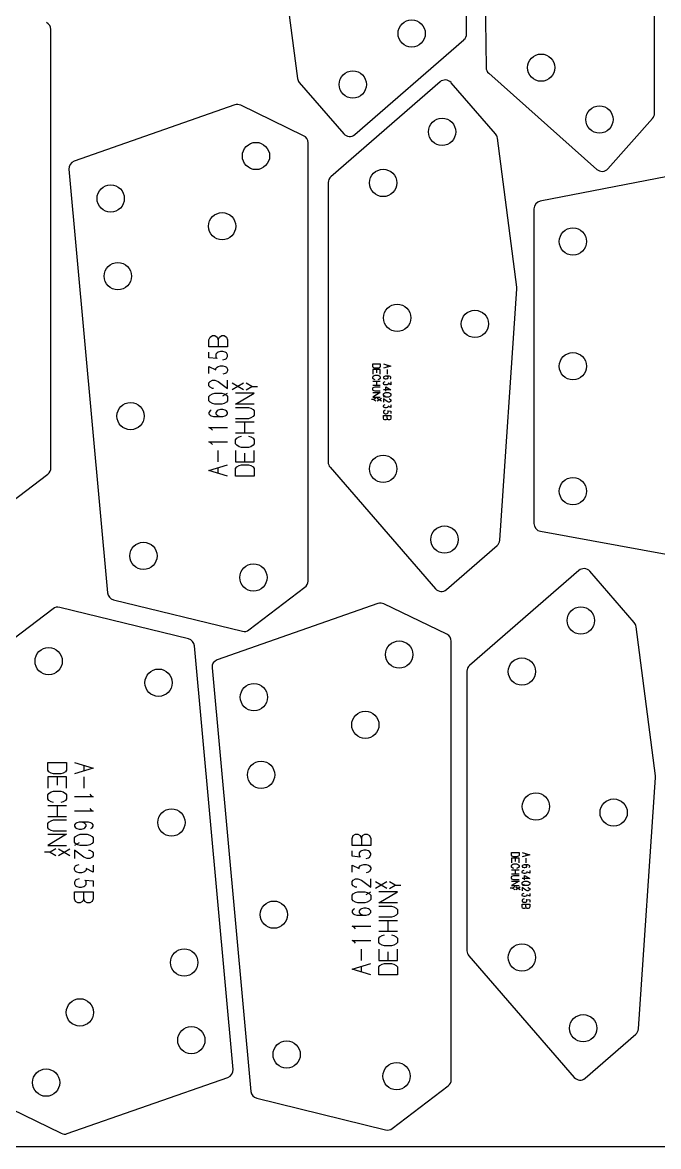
# Model space of a CAD drawing. Header units: millimetres. Extents: x 0 to 2500, y 0 to 1253.
# Drawn here: x 487 to 895, y 0 to 720 of the extents above; entities that cross this region are included whole.
import ezdxf

# ---------------------------------------------------------------- set-up
doc = ezdxf.new("R2010")
doc.units = ezdxf.units.MM
doc.layers.add('PARTS', color=4, linetype='CONTINUOUS')
doc.layers.add('PLATE', color=2, linetype='CONTINUOUS')

msp = doc.modelspace()

# ---------------------------------------------------------------- linework, layer by layer
at = {"layer": 'PARTS'}
for p, q in [((892.82, 662.1), (892.82, 923.1)), ((772.35, 713.04), (772.35, 892.11)), ((782.41, 874.38), (784.82, 691.44)), ((651.44, 780.12), (663.86, 684.47)), ((505.73, 434.9), (505.73, 715.77)), ((700.6, 648.49), (770.63, 709.26)), ((786.5, 687.76), (855.87, 626.14)), ((665.04, 681.84), (693.55, 648.99)), ((755.32, 682.2), (685.29, 621.43)), ((790.88, 648.85), (762.37, 681.7)), ((623.64, 667.4), (520.58, 631.38)), ((667.8, 647.73), (627.46, 667.19)), ((862.93, 626.56), (891.56, 658.78)), ((670.63, 362.35), (670.63, 643.22)), ((804.48, 550.58), (792.06, 646.22)), ((517.25, 626.2), (542.11, 354.81)), ((901.19, 621.6), (819.57, 605.76)), ((683.57, 617.66), (683.57, 438.58)), ((815.52, 600.85), (815.52, 399.14)), ((793.56, 388.48), (804.51, 549.59)), ((607.03, 516.89), (607.78, 518.69)), ((607.78, 518.69), (609.28, 519.59)), ((609.28, 519.59), (610.78, 519.59)), ((610.78, 519.59), (612.28, 518.69)), ((612.28, 518.69), (613.03, 516.89)), ((613.03, 516.89), (613.78, 518.69)), ((613.78, 518.69), (615.28, 519.59)), ((615.28, 519.59), (616.78, 519.59)), ((616.78, 519.59), (618.28, 518.69)), ((618.28, 518.69), (619.03, 516.89)), ((607.03, 512.39), (607.03, 516.89)), ((619.03, 512.39), (607.03, 512.39)), ((613.03, 516.89), (613.03, 512.39)), ((619.03, 516.89), (619.03, 512.39)), ((607.03, 505.44), (607.03, 509.04)), ((612.28, 504.99), (607.03, 505.44)), ((612.28, 508.59), (611.53, 507.69)), ((611.53, 507.69), (611.53, 505.89)), ((611.53, 505.89), (612.28, 504.99)), ((613.03, 509.04), (612.28, 508.59)), ((614.53, 509.49), (613.03, 509.04)), ((616.03, 509.49), (614.53, 509.49)), ((617.53, 509.04), (616.03, 509.49)), ((616.03, 504.09), (617.53, 504.54)), ((618.28, 508.59), (617.53, 509.04)), ((617.53, 504.54), (618.28, 504.99)), ((619.03, 507.24), (618.28, 508.59)), ((618.28, 504.99), (619.03, 506.34)), ((619.03, 506.34), (619.03, 507.24)), ((607.03, 495.34), (607.03, 499.84)), ((607.03, 499.84), (611.53, 497.59)), ((611.53, 498.49), (612.28, 499.39)), ((611.53, 497.59), (611.53, 498.49)), ((612.28, 499.39), (613.03, 499.84)), ((613.03, 499.84), (614.53, 500.29)), ((614.53, 500.29), (616.03, 500.29)), ((616.03, 500.29), (617.53, 499.84)), ((617.53, 499.84), (618.28, 499.39)), ((618.28, 499.39), (619.03, 498.04)), ((619.03, 497.14), (618.28, 495.79)), ((619.03, 498.04), (619.03, 497.14)), ((712.17, 499.58), (712.17, 501.56)), ((712.17, 501.56), (716.97, 501.56)), ((712.47, 499.22), (712.17, 499.58)), ((716.97, 497.88), (712.17, 497.88)), ((712.17, 497.88), (712.17, 495)), ((713.07, 498.86), (712.47, 499.22)), ((713.67, 498.68), (713.07, 498.86)), ((715.47, 498.68), (713.67, 498.68)), ((714.57, 497.88), (714.57, 495.72)), ((716.07, 498.86), (715.47, 498.68)), ((716.67, 499.22), (716.07, 498.86)), ((716.97, 499.58), (716.67, 499.22)), ((716.97, 501.56), (716.97, 499.58)), ((716.97, 495), (716.97, 497.88)), ((719.01, 501.56), (723.81, 500.12)), ((723.81, 500.12), (719.01, 498.68)), ((721.41, 500.84), (721.41, 499.4)), ((721.41, 497.88), (721.41, 495)), ((607.03, 489.29), (607.78, 490.19)), ((607.78, 490.19), (609.28, 491.09)), ((609.28, 491.09), (610.78, 491.09)), ((610.78, 491.09), (613.03, 490.19)), ((613.03, 490.19), (619.03, 485.69)), ((617.53, 495.34), (616.03, 494.89)), ((618.28, 495.79), (617.53, 495.34)), ((619.03, 485.69), (619.03, 491.09)), ((712.17, 493.3), (712.47, 493.66)), ((712.17, 492.22), (712.17, 493.3)), ((712.47, 491.86), (712.17, 492.22)), ((712.17, 490.52), (716.97, 490.52)), ((712.47, 493.66), (713.07, 494.02)), ((713.07, 491.5), (712.47, 491.86)), ((713.07, 494.02), (713.67, 494.2)), ((713.67, 491.32), (713.07, 491.5)), ((713.67, 494.2), (715.47, 494.2)), ((714.57, 490.52), (714.57, 487.64)), ((715.47, 494.2), (716.07, 494.02)), ((716.07, 491.5), (715.47, 491.32)), ((716.07, 494.02), (716.67, 493.66)), ((716.67, 491.86), (716.07, 491.5)), ((716.67, 493.66), (716.97, 493.3)), ((716.97, 492.22), (716.67, 491.86)), ((716.97, 493.3), (716.97, 492.22)), ((719.31, 493.3), (719.01, 492.94)), ((719.01, 492.94), (719.01, 492.58)), ((719.01, 492.58), (719.31, 492.22)), ((719.01, 489.26), (719.31, 489.8)), ((719.61, 493.48), (719.31, 493.3)), ((719.31, 492.22), (719.61, 492.04)), ((719.31, 489.8), (719.61, 489.98)), ((720.21, 493.66), (719.61, 493.48)), ((719.61, 492.04), (720.21, 491.86)), ((719.61, 489.98), (720.21, 490.16)), ((722.61, 493.66), (720.21, 493.66)), ((720.21, 491.86), (720.81, 491.86)), ((721.41, 493.48), (720.81, 493.66)), ((720.81, 491.86), (721.41, 492.04)), ((721.71, 493.3), (721.41, 493.48)), ((721.41, 492.04), (721.71, 492.22)), ((722.01, 492.94), (721.71, 493.3)), ((721.71, 492.22), (722.01, 492.58)), ((722.01, 492.58), (722.01, 492.94)), ((723.21, 493.48), (722.61, 493.66)), ((723.51, 493.3), (723.21, 493.48)), ((723.21, 492.04), (723.51, 492.22)), ((723.81, 492.94), (723.51, 493.3)), ((723.51, 492.22), (723.81, 492.58)), ((723.81, 492.58), (723.81, 492.94)), ((723.81, 489.98), (723.81, 488.18)), ((607.03, 487.49), (607.03, 489.29)), ((607.78, 486.59), (607.03, 487.49)), ((609.28, 485.69), (607.78, 486.59)), ((610.03, 485.69), (609.28, 485.69)), ((609.28, 482.34), (610.78, 482.79)), ((610.78, 482.79), (615.28, 482.79)), ((615.28, 482.79), (616.78, 482.34)), ((616.03, 480.99), (619.03, 482.79)), ((629.23, 484.79), (622.03, 489.11)), ((629.23, 489.11), (622.03, 484.79)), ((624.13, 475.59), (636.13, 482.79)), ((636.13, 482.79), (624.13, 482.79)), ((634.63, 486.95), (631.03, 489.11)), ((631.03, 484.79), (634.63, 486.95)), ((634.63, 486.95), (638.23, 486.95)), ((716.97, 487.64), (712.17, 487.64)), ((712.17, 485.94), (712.47, 486.3)), ((712.17, 484.86), (712.17, 485.94)), ((712.47, 484.5), (712.17, 484.86)), ((712.17, 483.16), (716.97, 483.16)), ((716.97, 483.16), (712.17, 480.28)), ((712.47, 486.3), (713.07, 486.66)), ((713.07, 484.14), (712.47, 484.5)), ((713.07, 486.66), (713.67, 486.84)), ((713.67, 483.96), (713.07, 484.14)), ((713.67, 486.84), (716.97, 486.84)), ((716.97, 483.96), (713.67, 483.96)), ((719.01, 488.9), (719.01, 489.26)), ((719.31, 488.36), (719.01, 488.9)), ((723.81, 484.86), (719.01, 484.86)), ((719.01, 482.26), (719.31, 482.62)), ((719.61, 488.18), (719.31, 488.36)), ((719.31, 482.62), (719.91, 482.98)), ((720.21, 488), (719.61, 488.18)), ((719.91, 482.98), (720.51, 483.16)), ((720.81, 488), (720.21, 488)), ((720.51, 483.96), (720.51, 486.84)), ((720.51, 486.84), (723.81, 484.86)), ((720.51, 483.16), (722.31, 483.16)), ((721.41, 488.18), (720.81, 488)), ((721.71, 488.36), (721.41, 488.18)), ((722.01, 488.72), (721.71, 488.36)), ((723.81, 488.18), (722.01, 489.08)), ((722.01, 489.08), (722.01, 488.72)), ((722.31, 483.16), (722.91, 482.98)), ((722.91, 482.98), (723.51, 482.62)), ((723.51, 482.62), (723.81, 482.26)), ((607.03, 480.54), (607.78, 481.44)), ((607.03, 477.84), (607.03, 480.54)), ((607.78, 476.94), (607.03, 477.84)), ((607.78, 481.44), (609.28, 482.34)), ((609.28, 476.04), (607.78, 476.94)), ((610.78, 475.59), (609.28, 476.04)), ((615.28, 475.59), (610.78, 475.59)), ((616.78, 476.04), (615.28, 475.59)), ((616.78, 482.34), (618.28, 481.44)), ((618.28, 476.94), (616.78, 476.04)), ((618.28, 481.44), (619.03, 480.54)), ((619.03, 477.84), (618.28, 476.94)), ((619.03, 480.54), (619.03, 477.84)), ((636.13, 475.59), (624.13, 475.59)), ((712.77, 478.62), (711.33, 478.62)), ((712.17, 480.28), (716.97, 480.28)), ((714.21, 479.48), (712.77, 478.62)), ((712.77, 478.62), (714.21, 477.75)), ((714.93, 479.48), (717.81, 477.75)), ((714.93, 477.75), (717.81, 479.48)), ((719.01, 481.18), (719.01, 482.26)), ((719.31, 480.82), (719.01, 481.18)), ((720.21, 481), (719.01, 480.28)), ((721.41, 477.32), (719.01, 479.12)), ((719.01, 479.12), (719.01, 476.96)), ((719.91, 480.46), (719.31, 480.82)), ((719.61, 475.26), (720.21, 475.44)), ((720.51, 480.28), (719.91, 480.46)), ((722.31, 480.28), (720.51, 480.28)), ((722.31, 476.96), (721.41, 477.32)), ((722.91, 480.46), (722.31, 480.28)), ((722.91, 476.96), (722.31, 476.96)), ((722.61, 479.12), (722.91, 479.12)), ((723.51, 480.82), (722.91, 480.46)), ((722.91, 479.12), (723.51, 478.76)), ((723.51, 477.32), (722.91, 476.96)), ((723.81, 481.18), (723.51, 480.82)), ((723.51, 478.76), (723.81, 478.4)), ((723.81, 477.68), (723.51, 477.32)), ((723.81, 482.26), (723.81, 481.18)), ((723.81, 478.4), (723.81, 477.68)), ((607.78, 471.34), (607.03, 470.44)), ((607.03, 470.44), (607.03, 469.54)), ((607.03, 469.54), (607.78, 468.64)), ((608.53, 471.79), (607.78, 471.34)), ((607.78, 468.64), (608.53, 468.19)), ((608.53, 468.19), (610.03, 467.74)), ((612.28, 471.34), (611.53, 470.44)), ((611.53, 470.44), (611.53, 469.54)), ((611.53, 469.54), (612.28, 468.64)), ((613.03, 471.79), (612.28, 471.34)), ((612.28, 468.64), (613.03, 468.19)), ((614.53, 472.24), (613.03, 471.79)), ((613.03, 468.19), (614.53, 467.74)), ((616.03, 472.24), (614.53, 472.24)), ((617.53, 471.79), (616.03, 472.24)), ((616.03, 467.74), (617.53, 468.19)), ((618.28, 471.34), (617.53, 471.79)), ((617.53, 468.19), (618.28, 468.64)), ((619.03, 470.44), (618.28, 471.34)), ((618.28, 468.64), (619.03, 469.54)), ((619.03, 469.54), (619.03, 470.44)), ((624.13, 473.59), (632.38, 473.59)), ((632.38, 473.59), (633.88, 473.14)), ((633.88, 473.14), (635.38, 472.24)), ((635.38, 472.24), (636.13, 471.34)), ((636.13, 468.64), (635.38, 467.74)), ((636.13, 471.34), (636.13, 468.64)), ((719.01, 474.54), (719.31, 475.08)), ((719.01, 474.18), (719.01, 474.54)), ((719.31, 473.64), (719.01, 474.18)), ((719.31, 471.4), (719.01, 470.86)), ((719.01, 470.86), (719.01, 470.5)), ((719.01, 470.5), (719.31, 469.96)), ((719.01, 468.44), (723.81, 468.44)), ((719.01, 466.64), (719.01, 468.44)), ((719.31, 475.08), (719.61, 475.26)), ((719.61, 473.46), (719.31, 473.64)), ((719.61, 471.58), (719.31, 471.4)), ((719.31, 469.96), (719.61, 469.78)), ((720.21, 473.28), (719.61, 473.46)), ((720.21, 471.76), (719.61, 471.58)), ((719.61, 469.78), (720.21, 469.6)), ((720.81, 473.28), (720.21, 473.28)), ((720.21, 469.6), (720.81, 469.6)), ((721.41, 473.46), (720.81, 473.28)), ((720.81, 469.6), (721.41, 469.78)), ((721.71, 473.64), (721.41, 473.46)), ((721.41, 469.78), (721.71, 469.96)), ((721.41, 466.64), (721.41, 468.44)), ((722.01, 474), (721.71, 473.64)), ((722.01, 471.04), (721.71, 471.4)), ((721.71, 471.4), (723.81, 471.22)), ((721.71, 469.96), (722.01, 470.32)), ((723.81, 473.46), (722.01, 474.36)), ((722.01, 474.36), (722.01, 474)), ((722.01, 470.32), (722.01, 471.04)), ((723.81, 475.26), (723.81, 473.46)), ((723.81, 471.22), (723.81, 469.78)), ((723.81, 468.44), (723.81, 466.64)), ((610.03, 467.74), (616.03, 467.74)), ((632.38, 466.39), (624.13, 466.39)), ((624.13, 464.39), (636.13, 464.39)), ((630.13, 457.19), (630.13, 464.39)), ((633.88, 466.84), (632.38, 466.39)), ((635.38, 467.74), (633.88, 466.84)), ((719.31, 465.92), (719.01, 466.64)), ((719.91, 465.56), (719.31, 465.92)), ((720.51, 465.56), (719.91, 465.56)), ((721.11, 465.92), (720.51, 465.56)), ((721.41, 466.64), (721.11, 465.92)), ((721.71, 465.92), (721.41, 466.64)), ((722.31, 465.56), (721.71, 465.92)), ((722.91, 465.56), (722.31, 465.56)), ((723.51, 465.92), (722.91, 465.56)), ((723.81, 466.64), (723.51, 465.92)), ((608.53, 459.89), (607.03, 460.79)), ((607.03, 460.79), (619.03, 460.79)), ((609.28, 458.99), (608.53, 459.89)), ((636.13, 457.19), (624.13, 457.19)), ((624.13, 452.94), (624.88, 453.84)), ((624.88, 453.84), (626.38, 454.74)), ((626.38, 454.74), (627.88, 455.19)), ((632.38, 455.19), (633.88, 454.74)), ((633.88, 454.74), (635.38, 453.84)), ((635.38, 453.84), (636.13, 452.94)), ((608.53, 450.69), (607.03, 451.59)), ((607.03, 451.59), (619.03, 451.59)), ((609.28, 449.79), (608.53, 450.69)), ((624.13, 450.24), (624.13, 452.94)), ((624.88, 449.34), (624.13, 450.24)), ((626.38, 448.44), (624.88, 449.34)), ((627.88, 447.99), (626.38, 448.44)), ((632.38, 447.99), (627.88, 447.99)), ((633.88, 448.44), (632.38, 447.99)), ((635.38, 449.34), (633.88, 448.44)), ((636.13, 450.24), (635.38, 449.34)), ((636.13, 452.94), (636.13, 450.24)), ((613.03, 438.79), (613.03, 445.99)), ((624.13, 445.99), (624.13, 438.79)), ((630.13, 438.79), (630.13, 444.19)), ((636.13, 438.79), (636.13, 445.99)), ((607.03, 433.19), (619.03, 436.79)), ((619.03, 429.59), (607.03, 433.19)), ((613.03, 431.39), (613.03, 434.99)), ((624.13, 438.79), (636.13, 438.79)), ((624.13, 434.54), (624.88, 435.44)), ((624.13, 429.59), (624.13, 434.54)), ((624.88, 435.44), (626.38, 436.34)), ((626.38, 436.34), (627.88, 436.79)), ((627.88, 436.79), (632.38, 436.79)), ((632.38, 436.79), (633.88, 436.34)), ((633.88, 436.34), (635.38, 435.44)), ((635.38, 435.44), (636.13, 434.54)), ((636.13, 434.54), (636.13, 429.59)), ((684.79, 435.3), (752.38, 357.41)), ((467.85, 403.58), (503.76, 430.92)), ((636.13, 429.59), (624.13, 429.59)), ((819.63, 394.23), (902.61, 379.09)), ((759.44, 356.91), (791.85, 385.04)), ((844.29, 369.09), (774.26, 308.32)), ((879.85, 335.74), (851.35, 368.59)), ((632.74, 331.03), (668.65, 358.37)), ((545.9, 350.41), (628.52, 330.16)), ((715.5, 347.91), (612.45, 311.89)), ((759.66, 328.24), (719.32, 347.7)), ((507.13, 344.61), (471.22, 317.27)), ((593.97, 325.23), (511.35, 345.48)), ((893.46, 237.46), (881.03, 333.1)), ((622.62, 49.44), (597.76, 320.83)), ((762.49, 42.86), (762.49, 323.73)), ((609.12, 306.71), (633.98, 35.32)), ((772.54, 304.54), (772.54, 125.46)), ((503.74, 241.1), (503.74, 246.05)), ((503.74, 246.05), (515.74, 246.05)), ((515.74, 246.05), (515.74, 241.1)), ((520.84, 246.05), (532.84, 242.45)), ((504.49, 240.2), (503.74, 241.1)), ((505.99, 239.3), (504.49, 240.2)), ((507.49, 238.85), (505.99, 239.3)), ((511.99, 238.85), (507.49, 238.85)), ((513.49, 239.3), (511.99, 238.85)), ((514.99, 240.2), (513.49, 239.3)), ((515.74, 241.1), (514.99, 240.2)), ((532.84, 242.45), (520.84, 238.85)), ((526.84, 244.25), (526.84, 240.65)), ((515.74, 236.85), (503.74, 236.85)), ((503.74, 236.85), (503.74, 229.65)), ((509.74, 236.85), (509.74, 231.45)), ((515.74, 229.65), (515.74, 236.85)), ((526.84, 236.85), (526.84, 229.65)), ((882.54, 75.36), (893.49, 236.47)), ((503.74, 225.4), (504.49, 226.3)), ((503.74, 222.7), (503.74, 225.4)), ((504.49, 226.3), (505.99, 227.2)), ((505.99, 227.2), (507.49, 227.65)), ((507.49, 227.65), (511.99, 227.65)), ((511.99, 227.65), (513.49, 227.2)), ((513.49, 227.2), (514.99, 226.3)), ((514.99, 226.3), (515.74, 225.4)), ((515.74, 225.4), (515.74, 222.7)), ((532.84, 224.05), (520.84, 224.05)), ((530.59, 225.85), (531.34, 224.95)), ((531.34, 224.95), (532.84, 224.05)), ((504.49, 221.8), (503.74, 222.7)), ((503.74, 218.45), (515.74, 218.45)), ((505.99, 220.9), (504.49, 221.8)), ((507.49, 220.45), (505.99, 220.9)), ((509.74, 218.45), (509.74, 211.25)), ((513.49, 220.9), (511.99, 220.45)), ((514.99, 221.8), (513.49, 220.9)), ((515.74, 222.7), (514.99, 221.8)), ((530.59, 216.65), (531.34, 215.75)), ((515.74, 211.25), (503.74, 211.25)), ((505.99, 208.8), (507.49, 209.25)), ((507.49, 209.25), (515.74, 209.25)), ((532.84, 214.85), (520.84, 214.85)), ((531.34, 215.75), (532.84, 214.85)), ((503.74, 207), (504.49, 207.9)), ((503.74, 204.3), (503.74, 207)), ((504.49, 203.4), (503.74, 204.3)), ((504.49, 207.9), (505.99, 208.8)), ((505.99, 202.5), (504.49, 203.4)), ((507.49, 202.05), (505.99, 202.5)), ((515.74, 202.05), (507.49, 202.05)), ((521.59, 207), (520.84, 206.1)), ((520.84, 206.1), (520.84, 205.2)), ((520.84, 205.2), (521.59, 204.3)), ((522.34, 207.45), (521.59, 207)), ((521.59, 204.3), (522.34, 203.85)), ((523.84, 207.9), (522.34, 207.45)), ((522.34, 203.85), (523.84, 203.4)), ((529.84, 207.9), (523.84, 207.9)), ((523.84, 203.4), (525.34, 203.4)), ((526.84, 207.45), (525.34, 207.9)), ((525.34, 203.4), (526.84, 203.85)), ((527.59, 207), (526.84, 207.45)), ((526.84, 203.85), (527.59, 204.3)), ((528.34, 206.1), (527.59, 207)), ((527.59, 204.3), (528.34, 205.2)), ((528.34, 205.2), (528.34, 206.1)), ((531.34, 207.45), (529.84, 207.9)), ((532.09, 207), (531.34, 207.45)), ((531.34, 203.85), (532.09, 204.3)), ((532.84, 206.1), (532.09, 207)), ((532.09, 204.3), (532.84, 205.2)), ((532.84, 205.2), (532.84, 206.1)), ((503.74, 200.05), (515.74, 200.05)), ((515.74, 200.05), (503.74, 192.85)), ((520.84, 197.8), (521.59, 198.7)), ((520.84, 195.1), (520.84, 197.8)), ((521.59, 194.2), (520.84, 195.1)), ((523.84, 194.65), (520.84, 192.85)), ((521.59, 198.7), (523.09, 199.6)), ((523.09, 199.6), (524.59, 200.05)), ((524.59, 200.05), (529.09, 200.05)), ((529.09, 200.05), (530.59, 199.6)), ((530.59, 199.6), (532.09, 198.7)), ((532.09, 198.7), (532.84, 197.8)), ((532.84, 195.1), (532.09, 194.2)), ((532.84, 197.8), (532.84, 195.1)), ((698.89, 197.4), (699.64, 199.2)), ((698.89, 192.9), (698.89, 197.4)), ((699.64, 199.2), (701.14, 200.1)), ((701.14, 200.1), (702.64, 200.1)), ((702.64, 200.1), (704.14, 199.2)), ((704.14, 199.2), (704.89, 197.4)), ((704.89, 197.4), (705.64, 199.2)), ((704.89, 197.4), (704.89, 192.9)), ((705.64, 199.2), (707.14, 200.1)), ((707.14, 200.1), (708.64, 200.1)), ((708.64, 200.1), (710.14, 199.2)), ((710.14, 199.2), (710.89, 197.4)), ((710.89, 197.4), (710.89, 192.9)), ((505.24, 188.69), (501.64, 188.69)), ((503.74, 192.85), (515.74, 192.85)), ((508.84, 190.85), (505.24, 188.69)), ((505.24, 188.69), (508.84, 186.53)), ((510.64, 190.85), (517.84, 186.53)), ((510.64, 186.53), (517.84, 190.85)), ((526.84, 185.45), (520.84, 189.95)), ((520.84, 189.95), (520.84, 184.55)), ((523.09, 193.3), (521.59, 194.2)), ((524.59, 192.85), (523.09, 193.3)), ((529.09, 192.85), (524.59, 192.85)), ((530.59, 193.3), (529.09, 192.85)), ((529.84, 189.95), (530.59, 189.95)), ((532.09, 194.2), (530.59, 193.3)), ((530.59, 189.95), (532.09, 189.05)), ((532.09, 189.05), (532.84, 188.15)), ((532.84, 188.15), (532.84, 186.35)), ((710.89, 192.9), (698.89, 192.9)), ((698.89, 185.95), (698.89, 189.55)), ((704.14, 189.1), (703.39, 188.2)), ((703.39, 188.2), (703.39, 186.4)), ((704.89, 189.55), (704.14, 189.1)), ((706.39, 190), (704.89, 189.55)), ((707.89, 190), (706.39, 190)), ((709.39, 189.55), (707.89, 190)), ((710.14, 189.1), (709.39, 189.55)), ((710.89, 187.75), (710.14, 189.1)), ((710.89, 186.85), (710.89, 187.75)), ((801.14, 186.46), (801.14, 188.44)), ((801.14, 188.44), (805.94, 188.44)), ((805.94, 188.44), (805.94, 186.46)), ((807.98, 188.44), (812.78, 187)), ((810.38, 187.72), (810.38, 186.28)), ((521.59, 179.85), (522.34, 180.3)), ((522.34, 180.3), (523.84, 180.75)), ((529.09, 184.55), (526.84, 185.45)), ((530.59, 184.55), (529.09, 184.55)), ((532.09, 185.45), (530.59, 184.55)), ((532.84, 186.35), (532.09, 185.45)), ((532.84, 180.3), (532.84, 175.8)), ((704.14, 185.5), (698.89, 185.95)), ((698.89, 175.85), (698.89, 180.35)), ((698.89, 180.35), (703.39, 178.1)), ((703.39, 186.4), (704.14, 185.5)), ((704.14, 179.9), (704.89, 180.35)), ((704.89, 180.35), (706.39, 180.8)), ((706.39, 180.8), (707.89, 180.8)), ((707.89, 184.6), (709.39, 185.05)), ((707.89, 180.8), (709.39, 180.35)), ((709.39, 185.05), (710.14, 185.5)), ((709.39, 180.35), (710.14, 179.9)), ((710.14, 185.5), (710.89, 186.85)), ((801.44, 186.1), (801.14, 186.46)), ((805.94, 184.76), (801.14, 184.76)), ((801.14, 184.76), (801.14, 181.88)), ((801.14, 180.18), (801.44, 180.54)), ((801.14, 179.1), (801.14, 180.18)), ((802.04, 185.74), (801.44, 186.1)), ((801.44, 180.54), (802.04, 180.9)), ((802.64, 185.56), (802.04, 185.74)), ((802.04, 180.9), (802.64, 181.08)), ((804.44, 185.56), (802.64, 185.56)), ((802.64, 181.08), (804.44, 181.08)), ((803.54, 184.76), (803.54, 182.6)), ((805.04, 185.74), (804.44, 185.56)), ((804.44, 181.08), (805.04, 180.9)), ((805.64, 186.1), (805.04, 185.74)), ((805.04, 180.9), (805.64, 180.54)), ((805.94, 186.46), (805.64, 186.1)), ((805.64, 180.54), (805.94, 180.18)), ((805.94, 181.88), (805.94, 184.76)), ((805.94, 180.18), (805.94, 179.1)), ((812.78, 187), (807.98, 185.56)), ((808.28, 180.18), (807.98, 179.82)), ((808.58, 180.36), (808.28, 180.18)), ((809.18, 180.54), (808.58, 180.36)), ((811.58, 180.54), (809.18, 180.54)), ((810.38, 180.36), (809.78, 180.54)), ((810.38, 184.76), (810.38, 181.88)), ((810.68, 180.18), (810.38, 180.36)), ((810.98, 179.82), (810.68, 180.18)), ((812.18, 180.36), (811.58, 180.54)), ((812.48, 180.18), (812.18, 180.36)), ((812.78, 179.82), (812.48, 180.18)), ((520.84, 178.5), (521.59, 179.85)), ((520.84, 177.6), (520.84, 178.5)), ((521.59, 176.25), (520.84, 177.6)), ((522.34, 175.8), (521.59, 176.25)), ((523.84, 175.35), (522.34, 175.8)), ((525.34, 175.35), (523.84, 175.35)), ((526.84, 175.8), (525.34, 175.35)), ((527.59, 176.25), (526.84, 175.8)), ((528.34, 177.15), (527.59, 176.25)), ((532.84, 175.8), (528.34, 178.05)), ((528.34, 178.05), (528.34, 177.15)), ((703.39, 179), (704.14, 179.9)), ((703.39, 178.1), (703.39, 179)), ((709.39, 175.85), (707.89, 175.4)), ((710.14, 176.3), (709.39, 175.85)), ((710.14, 179.9), (710.89, 178.55)), ((710.89, 177.65), (710.14, 176.3)), ((710.89, 178.55), (710.89, 177.65)), ((801.44, 178.74), (801.14, 179.1)), ((801.14, 177.4), (805.94, 177.4)), ((805.94, 174.52), (801.14, 174.52)), ((801.14, 172.82), (801.44, 173.18)), ((802.04, 178.38), (801.44, 178.74)), ((801.44, 173.18), (802.04, 173.54)), ((802.64, 178.2), (802.04, 178.38)), ((802.04, 173.54), (802.64, 173.72)), ((802.64, 173.72), (805.94, 173.72)), ((803.54, 177.4), (803.54, 174.52)), ((805.04, 178.38), (804.44, 178.2)), ((805.64, 178.74), (805.04, 178.38)), ((805.94, 179.1), (805.64, 178.74)), ((807.98, 179.82), (807.98, 179.46)), ((807.98, 179.46), (808.28, 179.1)), ((807.98, 176.14), (808.28, 176.68)), ((807.98, 175.78), (807.98, 176.14)), ((808.28, 175.24), (807.98, 175.78)), ((808.28, 179.1), (808.58, 178.92)), ((808.28, 176.68), (808.58, 176.86)), ((808.58, 175.06), (808.28, 175.24)), ((808.58, 178.92), (809.18, 178.74)), ((808.58, 176.86), (809.18, 177.04)), ((809.18, 174.88), (808.58, 175.06)), ((809.18, 178.74), (809.78, 178.74)), ((809.78, 174.88), (809.18, 174.88)), ((809.48, 170.84), (809.48, 173.72)), ((809.48, 173.72), (812.78, 171.74)), ((809.78, 178.74), (810.38, 178.92)), ((810.38, 175.06), (809.78, 174.88)), ((810.38, 178.92), (810.68, 179.1)), ((810.68, 175.24), (810.38, 175.06)), ((810.68, 179.1), (810.98, 179.46)), ((810.98, 175.6), (810.68, 175.24)), ((810.98, 179.46), (810.98, 179.82)), ((812.78, 175.06), (810.98, 175.96)), ((810.98, 175.96), (810.98, 175.6)), ((812.18, 178.92), (812.48, 179.1)), ((812.48, 179.1), (812.78, 179.46)), ((812.78, 179.46), (812.78, 179.82)), ((812.78, 176.86), (812.78, 175.06)), ((521.59, 170.65), (520.84, 169.3)), ((520.84, 169.3), (520.84, 168.4)), ((520.84, 168.4), (521.59, 167.05)), ((522.34, 171.1), (521.59, 170.65)), ((521.59, 167.05), (522.34, 166.6)), ((523.84, 171.55), (522.34, 171.1)), ((522.34, 166.6), (523.84, 166.15)), ((523.84, 166.15), (525.34, 166.15)), ((525.34, 166.15), (526.84, 166.6)), ((526.84, 166.6), (527.59, 167.05)), ((528.34, 169.75), (527.59, 170.65)), ((527.59, 170.65), (532.84, 170.2)), ((527.59, 167.05), (528.34, 167.95)), ((528.34, 167.95), (528.34, 169.75)), ((532.84, 170.2), (532.84, 166.6)), ((698.89, 169.8), (699.64, 170.7)), ((698.89, 168), (698.89, 169.8)), ((699.64, 167.1), (698.89, 168)), ((699.64, 170.7), (701.14, 171.6)), ((701.14, 166.2), (699.64, 167.1)), ((701.14, 171.6), (702.64, 171.6)), ((701.89, 166.2), (701.14, 166.2)), ((702.64, 171.6), (704.89, 170.7)), ((704.89, 170.7), (710.89, 166.2)), ((710.89, 166.2), (710.89, 171.6)), ((721.09, 165.3), (713.89, 169.62)), ((721.09, 169.62), (713.89, 165.3)), ((726.49, 167.46), (722.89, 169.62)), ((722.89, 165.3), (726.49, 167.46)), ((726.49, 167.46), (730.09, 167.46)), ((801.14, 171.74), (801.14, 172.82)), ((801.44, 171.38), (801.14, 171.74)), ((801.14, 170.04), (805.94, 170.04)), ((805.94, 170.04), (801.14, 167.16)), ((801.14, 167.16), (805.94, 167.16)), ((802.04, 171.02), (801.44, 171.38)), ((803.18, 166.36), (801.74, 165.5)), ((802.64, 170.84), (802.04, 171.02)), ((805.94, 170.84), (802.64, 170.84)), ((803.9, 166.36), (806.78, 164.63)), ((803.9, 164.63), (806.78, 166.36)), ((812.78, 171.74), (807.98, 171.74)), ((807.98, 169.14), (808.28, 169.5)), ((807.98, 168.06), (807.98, 169.14)), ((808.28, 167.7), (807.98, 168.06)), ((809.18, 167.88), (807.98, 167.16)), ((810.38, 164.2), (807.98, 166)), ((807.98, 166), (807.98, 163.84)), ((808.28, 169.5), (808.88, 169.86)), ((808.88, 167.34), (808.28, 167.7)), ((808.88, 169.86), (809.48, 170.04)), ((809.48, 167.16), (808.88, 167.34)), ((809.48, 170.04), (811.28, 170.04)), ((811.28, 167.16), (809.48, 167.16)), ((811.28, 170.04), (811.88, 169.86)), ((811.88, 167.34), (811.28, 167.16)), ((811.58, 166), (811.88, 166)), ((811.88, 169.86), (812.48, 169.5)), ((812.48, 167.7), (811.88, 167.34)), ((811.88, 166), (812.48, 165.64)), ((812.48, 169.5), (812.78, 169.14)), ((812.78, 168.06), (812.48, 167.7)), ((812.78, 169.14), (812.78, 168.06)), ((520.84, 163.25), (532.84, 163.25)), ((520.84, 158.75), (520.84, 163.25)), ((521.59, 156.95), (520.84, 158.75)), ((526.84, 158.75), (526.09, 156.95)), ((526.84, 158.75), (526.84, 163.25)), ((527.59, 156.95), (526.84, 158.75)), ((532.84, 158.75), (532.09, 156.95)), ((532.84, 163.25), (532.84, 158.75)), ((698.89, 161.05), (699.64, 161.95)), ((698.89, 158.35), (698.89, 161.05)), ((699.64, 161.95), (701.14, 162.85)), ((701.14, 162.85), (702.64, 163.3)), ((702.64, 163.3), (707.14, 163.3)), ((707.14, 163.3), (708.64, 162.85)), ((707.89, 161.5), (710.89, 163.3)), ((708.64, 162.85), (710.14, 161.95)), ((710.14, 161.95), (710.89, 161.05)), ((710.89, 161.05), (710.89, 158.35)), ((715.99, 156.1), (727.99, 163.3)), ((727.99, 163.3), (715.99, 163.3)), ((801.74, 165.5), (800.3, 165.5)), ((801.74, 165.5), (803.18, 164.63)), ((807.98, 161.42), (808.28, 161.96)), ((807.98, 161.06), (807.98, 161.42)), ((808.28, 160.52), (807.98, 161.06)), ((808.28, 161.96), (808.58, 162.14)), ((808.58, 160.34), (808.28, 160.52)), ((808.58, 158.46), (808.28, 158.28)), ((808.58, 162.14), (809.18, 162.32)), ((809.18, 160.16), (808.58, 160.34)), ((809.18, 158.64), (808.58, 158.46)), ((809.78, 160.16), (809.18, 160.16)), ((810.38, 160.34), (809.78, 160.16)), ((811.28, 163.84), (810.38, 164.2)), ((810.68, 160.52), (810.38, 160.34)), ((810.98, 160.88), (810.68, 160.52)), ((812.78, 160.34), (810.98, 161.24)), ((810.98, 161.24), (810.98, 160.88)), ((811.88, 163.84), (811.28, 163.84)), ((812.48, 164.2), (811.88, 163.84)), ((812.48, 165.64), (812.78, 165.28)), ((812.78, 164.56), (812.48, 164.2)), ((812.78, 165.28), (812.78, 164.56)), ((812.78, 162.14), (812.78, 160.34)), ((523.09, 156.05), (521.59, 156.95)), ((524.59, 156.05), (523.09, 156.05)), ((526.09, 156.95), (524.59, 156.05)), ((529.09, 156.05), (527.59, 156.95)), ((530.59, 156.05), (529.09, 156.05)), ((532.09, 156.95), (530.59, 156.05)), ((699.64, 157.45), (698.89, 158.35)), ((699.64, 151.85), (698.89, 150.95)), ((701.14, 156.55), (699.64, 157.45)), ((700.39, 152.3), (699.64, 151.85)), ((702.64, 156.1), (701.14, 156.55)), ((707.14, 156.1), (702.64, 156.1)), ((704.14, 151.85), (703.39, 150.95)), ((704.89, 152.3), (704.14, 151.85)), ((706.39, 152.75), (704.89, 152.3)), ((707.89, 152.75), (706.39, 152.75)), ((708.64, 156.55), (707.14, 156.1)), ((709.39, 152.3), (707.89, 152.75)), ((710.14, 157.45), (708.64, 156.55)), ((710.14, 151.85), (709.39, 152.3)), ((710.89, 158.35), (710.14, 157.45)), ((710.89, 150.95), (710.14, 151.85)), ((727.99, 156.1), (715.99, 156.1)), ((715.99, 154.1), (724.24, 154.1)), ((724.24, 154.1), (725.74, 153.65)), ((725.74, 153.65), (727.24, 152.75)), ((727.24, 152.75), (727.99, 151.85)), ((727.99, 151.85), (727.99, 149.15)), ((808.28, 158.28), (807.98, 157.74)), ((807.98, 157.74), (807.98, 157.38)), ((807.98, 157.38), (808.28, 156.84)), ((807.98, 155.32), (812.78, 155.32)), ((807.98, 153.52), (807.98, 155.32)), ((808.28, 152.8), (807.98, 153.52)), ((808.28, 156.84), (808.58, 156.66)), ((808.88, 152.44), (808.28, 152.8)), ((808.58, 156.66), (809.18, 156.48)), ((809.48, 152.44), (808.88, 152.44)), ((809.18, 156.48), (809.78, 156.48)), ((810.08, 152.8), (809.48, 152.44)), ((809.78, 156.48), (810.38, 156.66)), ((810.38, 153.52), (810.08, 152.8)), ((810.38, 156.66), (810.68, 156.84)), ((810.38, 153.52), (810.38, 155.32)), ((810.68, 152.8), (810.38, 153.52)), ((810.98, 157.92), (810.68, 158.28)), ((810.68, 158.28), (812.78, 158.1)), ((810.68, 156.84), (810.98, 157.2)), ((811.28, 152.44), (810.68, 152.8)), ((810.98, 157.2), (810.98, 157.92)), ((811.88, 152.44), (811.28, 152.44)), ((812.48, 152.8), (811.88, 152.44)), ((812.78, 153.52), (812.48, 152.8)), ((812.78, 158.1), (812.78, 156.66)), ((812.78, 155.32), (812.78, 153.52)), ((698.89, 150.95), (698.89, 150.05)), ((698.89, 150.05), (699.64, 149.15)), ((699.64, 149.15), (700.39, 148.7)), ((700.39, 148.7), (701.89, 148.25)), ((701.89, 148.25), (707.89, 148.25)), ((703.39, 150.95), (703.39, 150.05)), ((703.39, 150.05), (704.14, 149.15)), ((704.14, 149.15), (704.89, 148.7)), ((704.89, 148.7), (706.39, 148.25)), ((707.89, 148.25), (709.39, 148.7)), ((709.39, 148.7), (710.14, 149.15)), ((710.14, 149.15), (710.89, 150.05)), ((710.89, 150.05), (710.89, 150.95)), ((724.24, 146.9), (715.99, 146.9)), ((715.99, 144.9), (727.99, 144.9)), ((721.99, 137.7), (721.99, 144.9)), ((725.74, 147.35), (724.24, 146.9)), ((727.24, 148.25), (725.74, 147.35)), ((727.99, 149.15), (727.24, 148.25)), ((700.39, 140.4), (698.89, 141.3)), ((698.89, 141.3), (710.89, 141.3)), ((701.14, 139.5), (700.39, 140.4)), ((727.99, 137.7), (715.99, 137.7)), ((700.39, 131.2), (698.89, 132.1)), ((698.89, 132.1), (710.89, 132.1)), ((701.14, 130.3), (700.39, 131.2)), ((715.99, 133.45), (716.74, 134.35)), ((715.99, 130.75), (715.99, 133.45)), ((716.74, 129.85), (715.99, 130.75)), ((716.74, 134.35), (718.24, 135.25)), ((718.24, 128.95), (716.74, 129.85)), ((718.24, 135.25), (719.74, 135.7)), ((724.24, 135.7), (725.74, 135.25)), ((725.74, 135.25), (727.24, 134.35)), ((727.24, 129.85), (725.74, 128.95)), ((727.24, 134.35), (727.99, 133.45)), ((727.99, 130.75), (727.24, 129.85)), ((727.99, 133.45), (727.99, 130.75)), ((704.89, 119.3), (704.89, 126.5)), ((715.99, 126.5), (715.99, 119.3)), ((719.74, 128.5), (718.24, 128.95)), ((724.24, 128.5), (719.74, 128.5)), ((721.99, 119.3), (721.99, 124.7)), ((725.74, 128.95), (724.24, 128.5)), ((727.99, 119.3), (727.99, 126.5)), ((698.89, 113.7), (710.89, 117.3)), ((704.89, 111.9), (704.89, 115.5)), ((715.99, 119.3), (727.99, 119.3)), ((715.99, 115.05), (716.74, 115.95)), ((716.74, 115.95), (718.24, 116.85)), ((718.24, 116.85), (719.74, 117.3)), ((719.74, 117.3), (724.24, 117.3)), ((724.24, 117.3), (725.74, 116.85)), ((725.74, 116.85), (727.24, 115.95)), ((727.24, 115.95), (727.99, 115.05)), ((773.76, 122.19), (841.36, 44.29)), ((710.89, 110.1), (698.89, 113.7)), ((715.99, 110.1), (715.99, 115.05)), ((727.99, 110.1), (715.99, 110.1)), ((727.99, 115.05), (727.99, 110.1)), ((848.41, 43.79), (880.83, 71.92)), ((516.23, 8.24), (619.29, 44.26)), ((724.6, 11.54), (760.52, 38.88)), ((637.77, 30.92), (720.39, 10.67)), ((472.07, 27.91), (512.41, 8.45))]:
    msp.add_line(p, q, dxfattribs=at)
for centre in [(737.09, 713.25), (820.14, 691.32), (699.32, 680.48), (857.52, 658.11), (756.6, 650.21), (637.25, 634.71), (718.83, 617.44), (544.07, 607.48), (615.52, 589.68), (840.52, 579.97), (548.63, 557.68), (727.83, 530.98), (777.68, 527.1), (840.52, 499.97), (556.84, 468.06), (718.83, 434.22), (840.52, 419.97), (758.16, 388.9), (565.06, 378.43), (635.59, 364.62), (845.57, 337.1), (504.28, 311.02), (729.11, 315.22), (807.81, 304.33), (574.81, 297.21), (635.94, 287.99), (707.38, 270.19), (640.5, 238.19), (816.81, 217.86), (583.02, 207.58), (866.66, 213.98), (648.71, 148.57), (807.81, 121.1), (591.24, 117.96), (524.35, 85.96), (847.13, 75.78), (595.8, 68.16), (656.92, 58.94), (727.45, 45.13), (502.62, 40.93)]:
    msp.add_circle(centre, 8.75, dxfattribs=at)
for centre, start, end in [((500.73, 715.77), 360, 424.24478), ((767.35, 713.04), 310.95034, 360), ((668.82, 685.12), 187.40076, 220.94982), ((789.82, 691.5), 180.75469, 228.3866), ((758.59, 678.43), 40.94981, 130.94992), ((625.29, 662.68), 424.24478, 109.26832), ((887.82, 662.1), 318.38664, 360), ((697.32, 652.27), 220.94982, 310.94992), ((787.1, 645.58), 7.40075, 40.94981), ((665.63, 643.22), 360, 424.24478), ((522.23, 626.66), 109.26836, 185.23433), ((688.57, 617.66), 130.95033, 180), ((859.2, 629.88), 228.3866, 318.38668), ((820.52, 600.85), 100.98347, 180), ((799.52, 549.93), -3.88681, 7.40075), ((500.73, 434.9), 307.28156, 360), ((688.57, 438.58), 180, 220.9498), ((820.52, 399.14), 180, 259.66424), ((788.58, 388.82), -49.04963, -3.88751), ((847.57, 365.31), 40.94981, 130.94992), ((665.63, 362.35), 307.28156, 360), ((547.09, 355.27), 185.23406, 256.22612), ((756.16, 360.69), 220.95083, -49.05054), ((717.15, 343.19), 424.24478, 109.26832), ((510.16, 340.63), 76.22612, 127.28157), ((876.07, 332.46), 7.40075, 40.94981), ((592.78, 320.37), 5.23406, 76.22612), ((629.71, 335.01), 256.22612, 307.28157), ((757.49, 323.73), 360, 424.24478), ((614.1, 307.17), 109.26836, 185.23433), ((777.54, 304.54), 130.95033, 180), ((888.5, 236.81), -3.88681, 7.40075), ((777.54, 125.46), 180, 220.9498), ((877.55, 75.7), -49.04963, -3.88751), ((617.64, 48.98), -70.73164, 5.23433), ((845.13, 47.57), 220.95083, -49.05054), ((757.49, 42.86), 307.28156, 360), ((638.96, 35.78), 185.23406, 256.22612), ((514.58, 12.96), 244.24478, -70.73168), ((721.58, 15.52), 256.22612, 307.28157)]:
    msp.add_arc(centre, 5, start, end, dxfattribs=at)
at = {"layer": 'PLATE'}
msp.add_line((0, 0), (2500, 0), dxfattribs=at)

doc.saveas('drawing.dxf')
